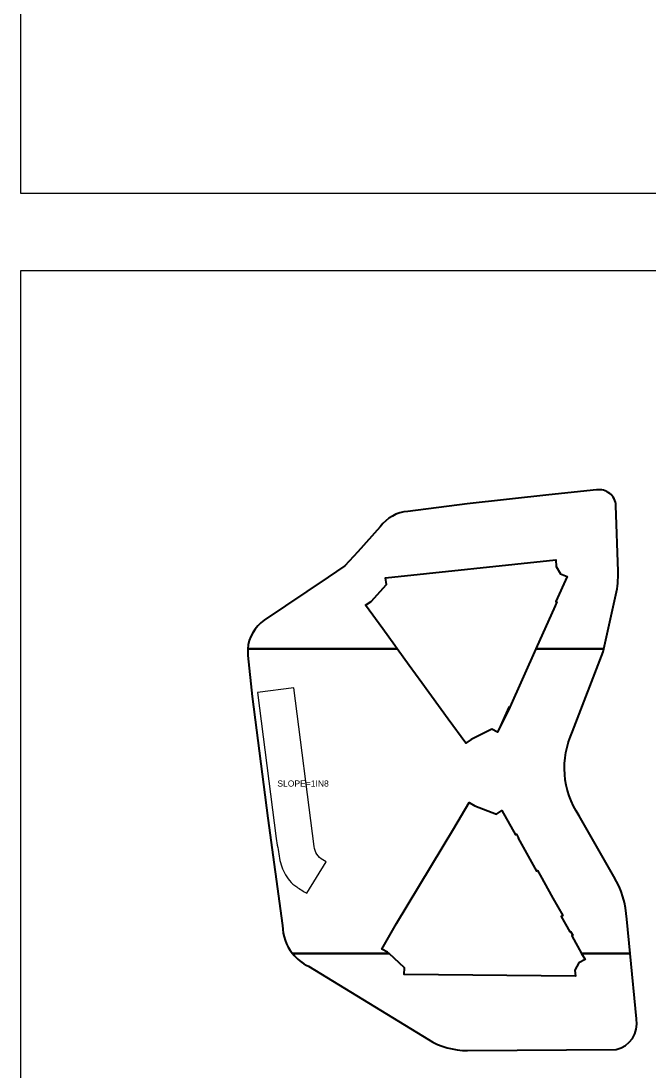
# Model space of a CAD drawing. Header units: metres. Extents: x 256329 to 886268, y -249371 to 355.
# Drawn here: x 282468.8 to 282571.4, y -451.4 to -279.6 of the extents above; entities that cross this region are included whole.
import ezdxf

# ---------------------------------------------------------------- set-up
doc = ezdxf.new("R2010")
doc.units = ezdxf.units.M
doc.header["$MEASUREMENT"] = 0
doc.layers.get('0').update_dxf_attribs({"lineweight": 18})
doc.layers.add('A-AREA-BUP', color=30, linetype='Continuous', lineweight=0, plot=False)
doc.layers.add('BLK_1_FLR_2_VEHICLE_RAMP_1', color=7, linetype='Continuous', lineweight=0)
doc.layers.add('SPECIAL_PARKING', color=7, linetype='Continuous', plot=False)
doc.styles.get("Standard").update_dxf_attribs({"font": 'arial.ttf'})

msp = doc.modelspace()

# ---------------------------------------------------------------- linework, layer by layer
at = {"elevation": 101311.467758}
for points in [[(282468.802393, -3.411314), (282597.607543, -3.411314), (282597.607543, -307.81975), (282468.802393, -307.81975)], [(282468.802393, -320.414704), (282597.607543, -320.414704), (282597.607543, -604.358948), (282468.802393, -604.358948)]]:
    msp.add_lwpolyline(points, close=True, dxfattribs=at)
at = {"color": 6, "ltscale": 0.05}
msp.add_lwpolyline([(282541.896235, -448.039603, -0.139446), (282535.491167, -446.259545), (282515.844062, -434.262976, -0.281271), (282511.626689, -427.584628), (282509.190476, -410.044408), (282506.640324, -390.09544), (282505.946259, -383.382641, -0.27692), (282508.625574, -377.650909), (282519.105315, -370.585114), (282521.814713, -368.758176), (282523.917222, -366.452193), (282527.620971, -362.35659, -0.219816), (282532.123893, -359.827383), (282541.849276, -358.612657), (282555.20028, -357.099152), (282563.023181, -356.306899, -0.440797), (282566.199401, -358.86365), (282566.549344, -369.684958, -0.062728), (282566.197851, -373.455009), (282564.119389, -382.826388), (282559.106114, -395.820684, 0.264211), (282560.160498, -409.618139), (282565.850542, -419.565966, -0.126137), (282567.955287, -426.53777), (282569.538377, -442.876571, -0.402239), (282566.213368, -447.892913)], format="xyb", close=True, dxfattribs=at)
msp.add_lwpolyline([(282541.896235, -448.039603, -0.139446), (282535.491167, -446.259545), (282515.844062, -434.262976, -0.281271), (282511.626689, -427.584628), (282509.190476, -410.044408), (282506.640324, -390.09544), (282505.946259, -383.382641, -0.27692), (282508.625574, -377.650909), (282519.105315, -370.585114), (282521.814713, -368.758176), (282523.917222, -366.452193), (282527.620971, -362.35659, -0.219816), (282532.123893, -359.827383), (282541.849276, -358.612657), (282555.20028, -357.099152), (282563.023181, -356.306899, -0.440797), (282566.199401, -358.86365), (282566.549344, -369.684958, -0.062728), (282566.197851, -373.455009), (282564.119389, -382.826388), (282559.106114, -395.820684, 0.264211), (282560.160498, -409.618139), (282565.850542, -419.565966, -0.126137), (282567.955287, -426.53777), (282569.538377, -442.876571, -0.402239), (282566.213368, -447.892913)], format="xyb", close=True, dxfattribs=at)
for points in [[(282541.606495, -397.769388), (282538.756005, -393.839765), (282534.395693, -387.87005), (282532.37142, -385.070925), (282530.008824, -381.78496), (282528.03944, -379.066573), (282525.200441, -375.152869), (282526.116829, -374.578607), (282528.654663, -371.780384), (282528.464528, -370.695072), (282556.353774, -367.759844), (282556.383356, -368.871137), (282557.145617, -370.018712), (282558.186924, -370.472945), (282556.371728, -374.544955), (282556.542697, -374.621168), (282556.256677, -375.260479), (282548.844455, -391.871682), (282548.680264, -391.798225), (282546.822161, -395.95145), (282545.889954, -395.456208), (282542.493494, -397.12572)], [(282541.606495, -397.769388), (282538.756005, -393.839765), (282534.395693, -387.87005), (282532.37142, -385.070925), (282530.008824, -381.78496), (282528.03944, -379.066573), (282525.200441, -375.152869), (282526.116829, -374.578607), (282528.654663, -371.780384), (282528.464528, -370.695072), (282556.353774, -367.759844), (282556.383356, -368.871137), (282557.145617, -370.018712), (282558.186924, -370.472945), (282556.371728, -374.544955), (282556.542697, -374.621168), (282556.256677, -375.260479), (282548.844455, -391.871682), (282546.822161, -395.95145), (282545.889954, -395.456208), (282542.493494, -397.12572)], [(282531.509591, -435.592219), (282531.601362, -434.494207), (282528.822185, -431.935529), (282527.85787, -431.445998), (282530.284141, -427.255637), (282539.633723, -411.69036), (282542.163713, -407.445824), (282543.105, -408.007122), (282546.640276, -409.370408), (282547.521723, -408.787388), (282549.741216, -412.759436), (282549.90367, -412.66866), (282550.247565, -413.28273), (282550.189904, -413.314867), (282553.197653, -418.698642), (282553.379042, -418.597305), (282553.791115, -419.341105), (282555.887984, -423.095187), (282557.487739, -425.955649), (282557.216912, -426.104426), (282558.628792, -428.63289), (282558.778798, -428.547324), (282559.120583, -429.157368), (282558.957561, -429.250141), (282561.131548, -433.140719), (282560.135306, -433.68675), (282559.479327, -434.89822), (282559.549795, -435.900372)], [(282559.549795, -435.900372), (282531.509591, -435.592219), (282531.601362, -434.494207), (282528.822185, -431.935529), (282527.85787, -431.445998), (282530.284141, -427.255637), (282539.633723, -411.69036), (282542.163713, -407.445824), (282543.105, -408.007122), (282546.640276, -409.370408), (282547.521723, -408.787388), (282549.741216, -412.759436), (282549.90367, -412.66866), (282550.247565, -413.28273), (282550.189904, -413.314867), (282553.197653, -418.698642), (282553.379042, -418.597305), (282553.791115, -419.341105), (282555.887984, -423.095187), (282557.487739, -425.955649), (282557.216912, -426.104426), (282558.628792, -428.63289), (282558.778798, -428.547324), (282559.120583, -429.157368), (282558.957561, -429.250141), (282561.131548, -433.140719), (282560.135306, -433.68675), (282559.479327, -434.89822)]]:
    msp.add_lwpolyline(points, close=True, dxfattribs=at)
at = {"layer": 'A-AREA-BUP', "elevation": 101210.147346}
msp.add_lwpolyline([(282505.946259, -383.382641), (282506.640324, -390.09544), (282509.190476, -410.044408), (282511.626689, -427.584628, 0.281271), (282515.844062, -434.262976), (282535.491167, -446.259545, 0.139446), (282541.896235, -448.039603), (282566.213368, -447.892913, 0.402239), (282569.538377, -442.876571), (282567.955287, -426.53777, 0.126137), (282565.850542, -419.565966), (282560.160498, -409.618139, -0.264211), (282559.106114, -395.820684), (282564.119389, -382.826388), (282566.197851, -373.455009, 0.062728), (282566.549344, -369.684958), (282566.199401, -358.86365, 0.440797), (282563.023181, -356.306899), (282555.20028, -357.099152), (282541.849276, -358.612657), (282532.123893, -359.827383, 0.219816), (282527.620971, -362.35659), (282523.917222, -366.452193), (282521.814713, -368.758176), (282519.105315, -370.585114), (282508.625574, -377.650909, 0.27692)], format="xyb", close=True, dxfattribs=at)
at = {"layer": 'A-AREA-BUP'}
for points, elevation in [([(282541.606495, -397.769388), (282542.493494, -397.12572), (282545.889954, -395.456208), (282546.822161, -395.95145), (282548.680264, -391.798225), (282548.844455, -391.871682), (282556.256677, -375.260479), (282556.542697, -374.621168), (282556.371728, -374.544955), (282558.186924, -370.472945), (282557.145617, -370.018712), (282556.383356, -368.871137), (282556.353774, -367.759844), (282528.464528, -370.695072), (282528.654663, -371.780384), (282526.116829, -374.578607), (282525.200441, -375.152869), (282528.03944, -379.066573), (282530.008824, -381.78496), (282532.37142, -385.070925), (282534.395693, -387.87005), (282538.756005, -393.839765)], 101311.467758), ([(282559.549795, -435.900372), (282531.509591, -435.592219), (282531.601362, -434.494207), (282528.822185, -431.935529), (282527.85787, -431.445998), (282530.284141, -427.255637), (282539.633723, -411.69036), (282542.163713, -407.445824), (282543.105, -408.007122), (282546.640276, -409.370408), (282547.521723, -408.787388), (282549.741216, -412.759436), (282549.90367, -412.66866), (282550.247565, -413.28273), (282550.189904, -413.314867), (282553.197653, -418.698642), (282553.379042, -418.597305), (282553.791115, -419.341105), (282555.887984, -423.095187), (282557.487739, -425.955649), (282557.216912, -426.104426), (282558.628792, -428.63289), (282558.778798, -428.547324), (282559.120583, -429.157368), (282558.957561, -429.250141), (282561.131548, -433.140719), (282560.135306, -433.68675), (282559.479327, -434.89822)], 101311.637788)]:
    msp.add_lwpolyline(points, close=True, dxfattribs=dict(at, elevation=elevation))
at = {"layer": 'BLK_1_FLR_2_VEHICLE_RAMP_1', "color": 2, "elevation": 101311.467758}
msp.add_lwpolyline([(282513.477028, -388.709651), (282507.525459, -389.470462), (282510.579948, -413.364676, -0.006637), (282511.046206, -416.237182, 0.079351), (282511.921013, -418.967408, 0.124082), (282513.931958, -421.281827, 0.030056), (282515.615715, -422.310561), (282518.733574, -417.164261), (282518.216342, -416.850899, -0.228598), (282516.795058, -414.665466)], format="xyb", close=True, dxfattribs=at)
at = {"layer": 'SPECIAL_PARKING', "color": 3, "ltscale": 0.05}
for points in [[(282566.199401, -358.86365, 0.440797), (282563.023181, -356.306899), (282555.20028, -357.099152), (282541.849276, -358.612657), (282532.123893, -359.827383, 0.219816), (282527.620971, -362.35659), (282523.917222, -366.452193), (282521.814713, -368.758176), (282519.105315, -370.585114), (282508.625574, -377.650909, 0.231666), (282505.927436, -382.338559), (282530.406859, -382.338559), (282530.008824, -381.78496), (282528.03944, -379.066573), (282525.200441, -375.152869), (282526.116829, -374.578607), (282528.654663, -371.780384), (282528.464528, -370.695072), (282556.353774, -367.759844), (282556.383356, -368.871137), (282557.145617, -370.018712), (282558.186924, -370.472945), (282556.371728, -374.544955), (282556.542697, -374.621168), (282556.256677, -375.260479), (282553.098308, -382.338559), (282564.227583, -382.338559), (282566.197851, -373.455009, 0.062728), (282566.549344, -369.684958)], [(282559.106114, -395.820684), (282564.119389, -382.826388), (282564.227583, -382.338559), (282553.098308, -382.338559), (282548.844455, -391.871682), (282546.822161, -395.95145), (282545.889954, -395.456208), (282542.493494, -397.12572), (282541.606495, -397.769388), (282538.756005, -393.839765), (282534.395693, -387.87005), (282532.37142, -385.070925), (282530.406859, -382.338559), (282505.927436, -382.338559, 0.042526), (282505.946259, -383.382641), (282506.640324, -390.09544), (282509.190476, -410.044408), (282511.626689, -427.584628, 0.164265), (282513.24541, -432.153303), (282529.058726, -432.153303), (282528.822185, -431.935529), (282527.85787, -431.445998), (282530.284141, -427.255637), (282539.633723, -411.69036), (282542.163713, -407.445824), (282543.105, -408.007122), (282546.640276, -409.370408), (282547.521723, -408.787388), (282549.741216, -412.759436), (282549.90367, -412.66866), (282550.247565, -413.28273), (282550.189904, -413.314867), (282553.197653, -418.698642), (282553.379042, -418.597305), (282553.791115, -419.341105), (282555.887984, -423.095187), (282557.487739, -425.955649), (282557.216912, -426.104426), (282558.628792, -428.63289), (282558.778798, -428.547324), (282559.120583, -429.157368), (282558.957561, -429.250141), (282560.579797, -432.153303), (282568.499384, -432.153303), (282567.955287, -426.53777, 0.126137), (282565.850542, -419.565966), (282560.160498, -409.618139, -0.264211)], [(282569.538377, -442.876571), (282568.499384, -432.153303), (282560.579797, -432.153303), (282561.131548, -433.140719), (282560.135306, -433.68675), (282559.479327, -434.89822), (282559.549795, -435.900372), (282531.509591, -435.592219), (282531.601362, -434.494207), (282529.058726, -432.153303), (282513.24541, -432.153303, 0.111839), (282515.844062, -434.262976), (282535.491167, -446.259545, 0.139446), (282541.896235, -448.039603), (282566.213368, -447.892913, 0.402239)]]:
    msp.add_lwpolyline(points, format="xyb", close=True, dxfattribs=at)

# ---------------------------------------------------------------- texts
at = {"layer": 'BLK_1_FLR_2_VEHICLE_RAMP_1', "color": 2, "insert": (282510.766587, -403.854645), "char_height": 1, "width": 1.687746, "attachment_point": 1}
msp.add_mtext('SLOPE=1IN8', dxfattribs=at)

doc.saveas('drawing.dxf')
